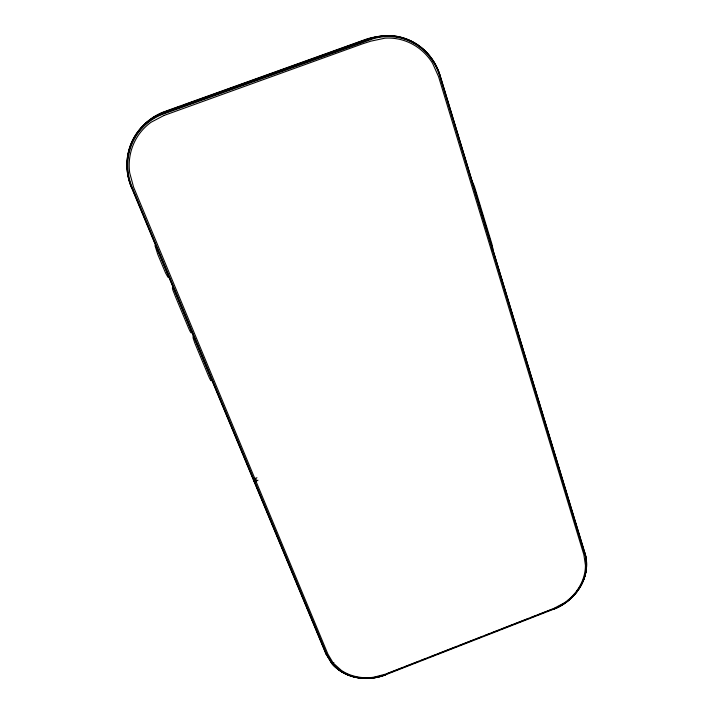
<?xml version="1.0" encoding="UTF-8"?>
<svg xmlns="http://www.w3.org/2000/svg" width="714" height="714" viewBox="0 0 714 714"><rect width="100%" height="100%" fill="white"/><g stroke="black" fill="none" stroke-linecap="round" stroke-linejoin="round"><path stroke-width="1.07" d="M386.702 673.891L402.241 667.831M404.311 667.019L411.559 664.19M413.629 663.386L418.806 661.36M420.876 660.557L426.062 658.531M430.203 656.916L435.379 654.899M437.45 654.086L457.13 646.411M459.2 645.599L473.694 639.94M475.774 639.137L480.95 637.12M485.092 635.496L490.268 633.479M492.339 632.666L498.559 630.248M501.665 629.034L512.018 624.991M514.089 624.188L528.592 618.529M530.663 617.717L535.839 615.7M537.91 614.888L545.157 612.059M547.227 611.255L552.413 609.229M370.441 39.663L163.39 114.008A57.727 55.54 44.8 0 0 132.215 187.434L326.709 654.283L332.233 663.449L340.444 670.848A47.267 41.01 -19.9 0 0 385.774 674.703L553.787 609.149A46.776 40.475 -31.6 0 0 584.784 554.091L439.69 76.032A57.307 54.46 -85.5 0 0 370.441 39.654M166.576 111.188L180.187 106.279M183.328 105.145L365.336 39.841M256.933 477.684A2.954 1.071 -23 0 1 255.576 478.353L253.586 478.764L252.694 478.282A2.954 1.071 -23 0 1 253.006 477.586M257.977 480.192A2.945 1.08 -23 0 1 256.621 480.861L254.639 481.272L253.738 480.79A2.945 1.08 -23 0 1 253.8 480.468M492.196 249.855L492.874 248.668L491.901 244.009L474.997 188.264A7.229 1.41 71 0 0 471.695 181.053M193.155 336.044L193.066 337.874L194.824 343.05L208.524 375.957A7.274 0.75 69 0 0 211.201 380.339M172.743 287.028C171.324 287.733 174.511 293.624 175.073 295.721L188.442 327.753A7.426 0.776 68.7 0 0 191.343 332.644M155.59 245.955L155 245.58L157.803 254.443L165.586 273.016L167.968 277.211L168.102 276.461M325.762 653.569L331.573 663.226A47.9 41.573 -19.9 0 0 368.326 678.309M255.576 478.353L256.621 480.861M325.923 653.908L131.465 187.443A58.548 56.326 44.9 0 1 163.051 112.982L369.87 38.734A58.12 55.228 -85.6 0 1 440.065 75.622L585.016 553.332A47.401 41.019 -31.6 0 1 553.636 609.104M554.403 454.211L554.608 455.3M382.633 36.441A56.442 53.666 -86.4 0 0 365.363 39.502L164.309 111.679A56.861 54.692 45.5 0 0 139.007 130.93M366.362 39.484A56.094 53.345 -86.4 0 1 378.179 36.994M141.176 128.609A56.531 54.371 45.6 0 1 148.994 120.702M151.636 118.676A56.531 54.371 45.6 0 1 154.403 116.828M159.32 114.106A56.531 54.371 45.6 0 1 164.479 111.937M131.51 187.505A58.477 56.263 44.9 0 1 163.069 113.124L370.022 38.833A58.057 55.165 -85.5 0 1 440.145 75.675L584.989 553.707A47.169 40.814 -31.6 0 1 553.752 609.212M440.02 75.809A57.78 54.907 -85.5 0 0 370.218 39.145L163.185 113.472A58.2 55.995 44.8 0 0 131.769 187.505L326.244 654.158L331.849 663.413A47.677 41.376 -19.9 0 0 385.801 674.757M584.864 552.993A47.454 41.073 -31.6 0 1 586.471 563.765M586.462 564.765A47.454 41.073 -31.6 0 1 585.248 573.886M584.989 574.886A47.454 41.073 -31.6 0 1 576.992 591.04M574.931 593.611A47.454 41.073 -31.6 0 1 573.476 595.244M569.513 599.082A47.454 41.073 -31.6 0 1 567.808 600.51M564.239 603.151A47.454 41.073 -31.6 0 1 558.5 606.552M556.492 607.534A47.454 41.073 -31.6 0 1 554.466 608.417M385.756 674.605A47.9 41.573 -19.9 0 1 373.859 677.773M379.794 676.212A47.954 41.626 -19.9 0 1 373.761 677.461M360.516 677.756A47.954 41.626 -19.9 0 1 352.011 676.087M349.985 675.444A47.954 41.626 -19.9 0 1 331.421 662.904M333.75 662.646L332.813 663.252L333.75 662.646M164.024 115.454L151.118 122.219A56.201 54.077 44.8 0 0 129.707 172.886L133.58 187.122L327.913 654.149L333.215 663.047L341.328 670.357A46.017 39.922 -19.9 0 0 374.02 677.184L385.587 674.105L553.618 608.542L564.105 603.027A45.544 39.395 -31.6 0 0 585.435 565.229L583.874 554.778L438.557 76.612L432.604 63.35A55.79 53.014 -85.5 0 0 384.944 38.181L370.923 41.135L362.614 43.804L164.024 115.454"/></g></svg>
